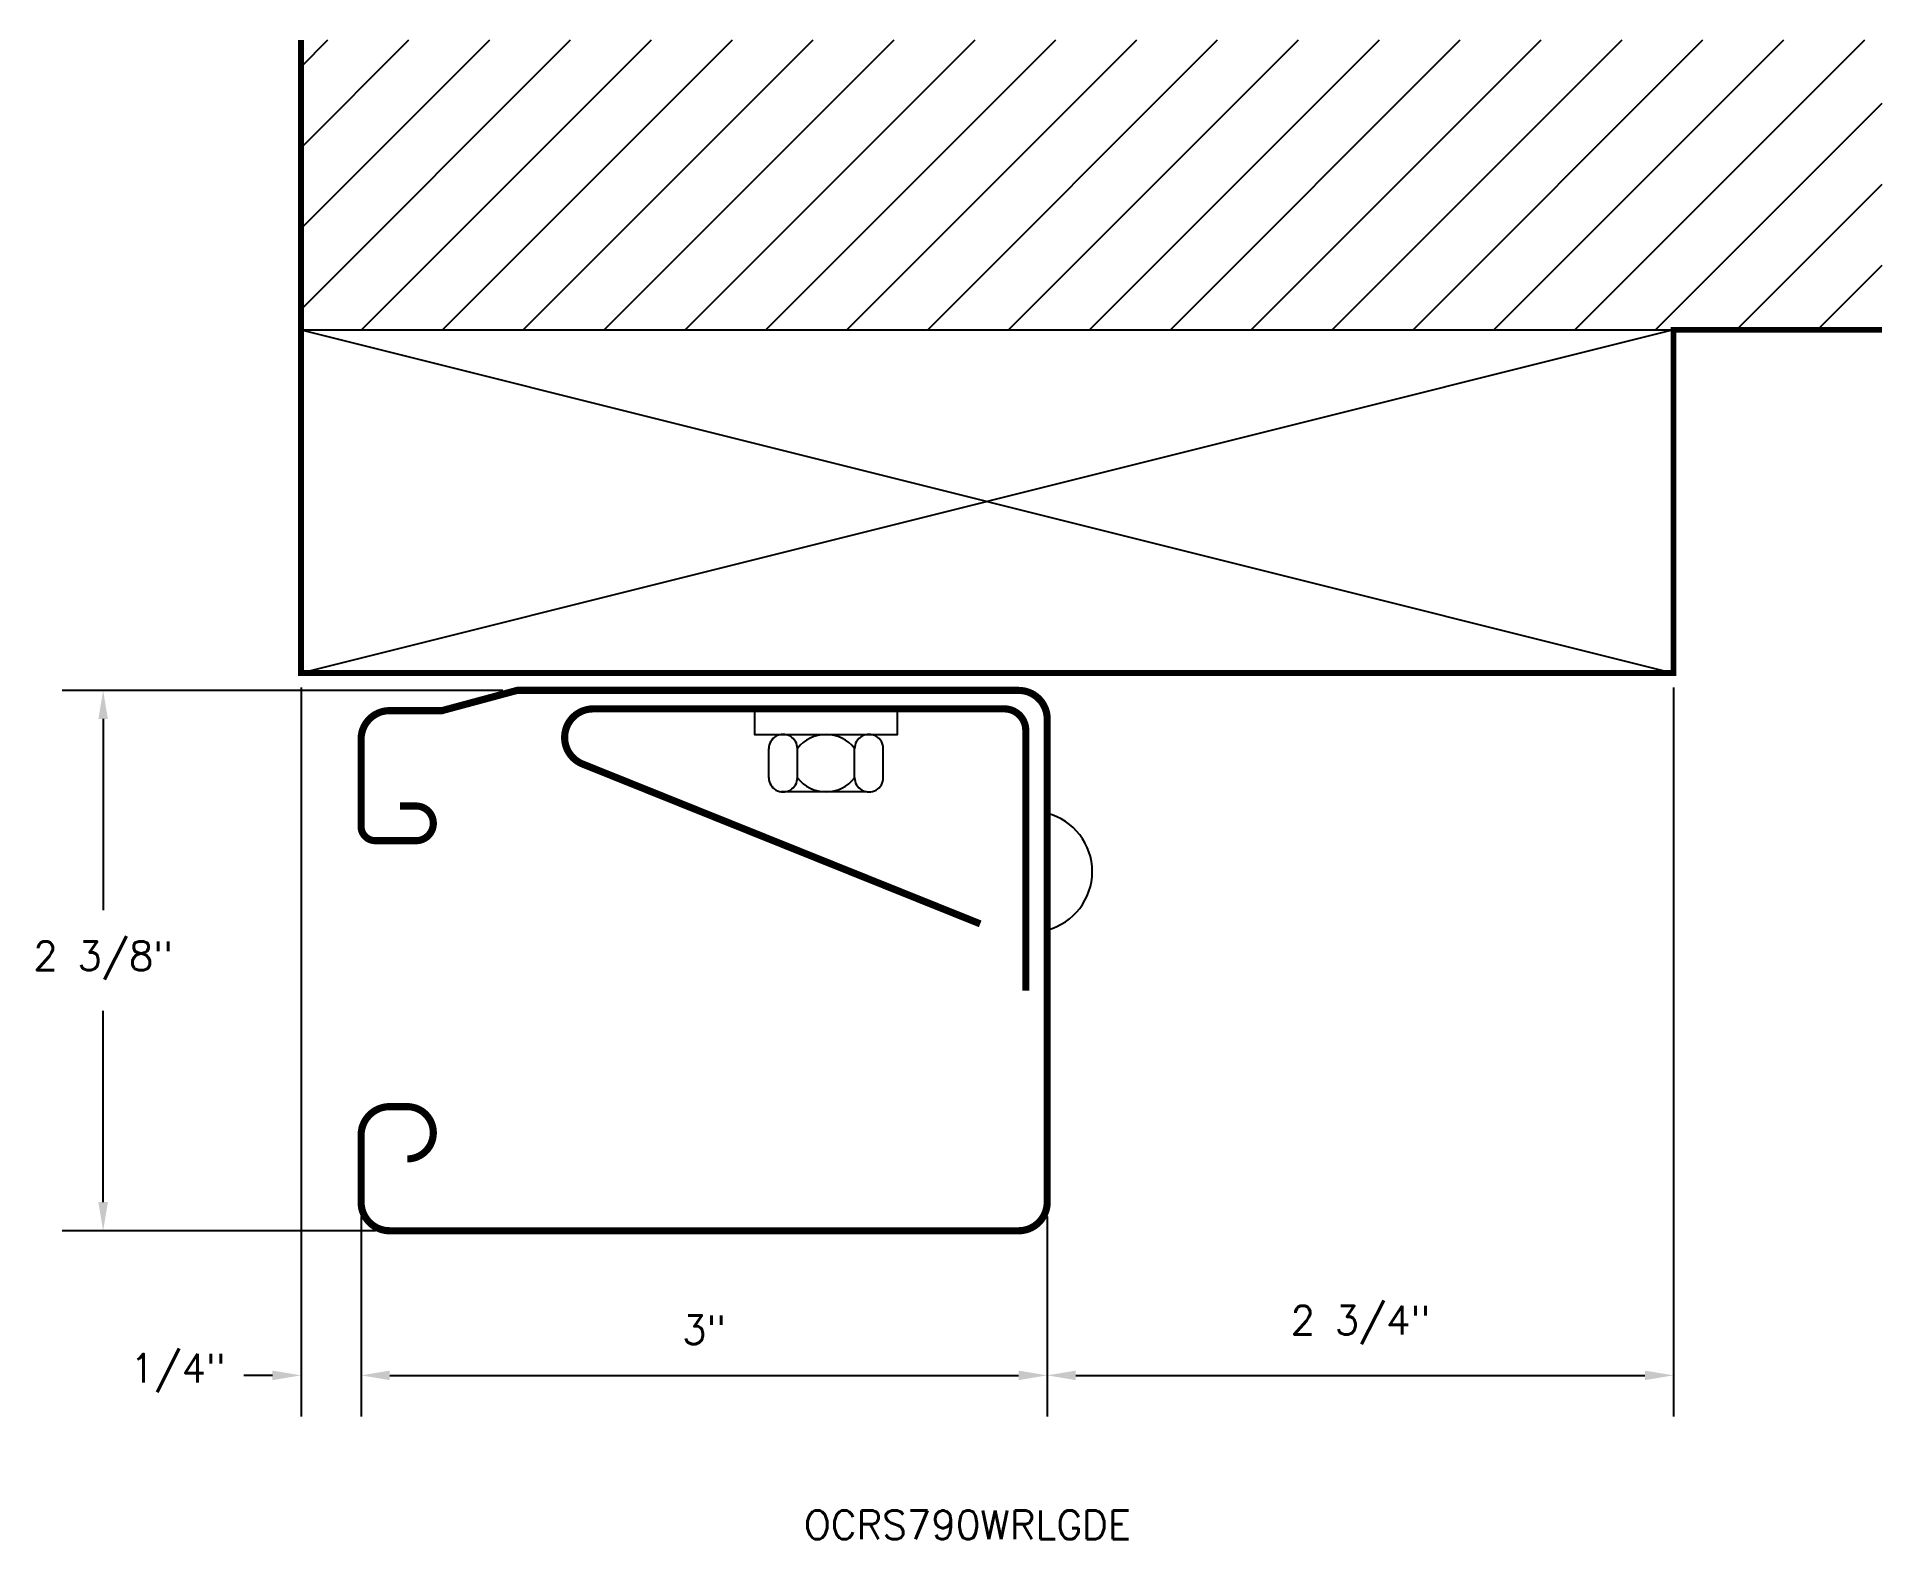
# Model space of a CAD drawing. Extents: x 0.04 to 8.12, y 0 to 6.56.
import ezdxf

# ---------------------------------------------------------------- set-up
doc = ezdxf.new("R2010")
doc.units = 0
doc.header["$LTSCALE"] = 0.5
doc.header["$MEASUREMENT"] = 0
doc.layers.get('DEFPOINTS').update_dxf_attribs({"linetype": 'CONTINUOUS'})
for name, color, linetype in [('R-ANNO-DIMS', 3, 'CONTINUOUS'), ('R-ANNO-TEXT', 6, 'CONTINUOUS'), ('R-SWTS-DET1', 1, 'CONTINUOUS'), ('R-SWTS-DET2', 4, 'CONTINUOUS'), ('R-SWTS-PAT1', 5, 'CONTINUOUS')]:
    doc.layers.add(name, color=color, linetype=linetype)
doc.styles.add('SWTSTEXT', font='romans.shx')
doc.dimstyles.new('SWTSARCH', dxfattribs={"dimtxt": 0.125, "dimasz": 0.125, "dimexe": 0.179688, "dimexo": 0.0625, "dimgap": 0.125, "dimtad": 1, "dimtih": 1, "dimtoh": 1, "dimdec": 4, "dimzin": 3, "dimtxsty": 'SWTSTEXT', "dimcen": 0.1875, "dimdle": 0.179688, "dimclrd": 256, "dimclre": 256, "dimclrt": 256, "dimazin": 3, "dimtfac": 1, "dimtdec": 4, "dimtofl": 0, "dimtmove": 0, "dimatfit": 3, "dimtolj": 1, "dimtzin": 3})

# ---------------------------------------------------------------- blocks, each defined once
blk = doc.blocks.new('*D0')
at = {"layer": 'DEFPOINTS', "color": 0}
for p in [(2.1431, 3.709, 0), (0.3333, 1.3473), (1.5859, 1.3473, 0)]:
    blk.add_point(p, dxfattribs=at)
at = {"layer": 'R-ANNO-DIMS'}
for p, q in [((2.0806, 3.709), (0.1536, 3.709)), ((0.3333, 3.584), (0.3333, 2.7484)), ((0.3333, 1.4723), (0.3333, 2.3079)), ((1.5234, 1.3473), (0.1536, 1.3473))]:
    blk.add_line(p, q, dxfattribs=at)
for points in [[(0.3125, 3.584), (0.3542, 3.584), (0.3333, 3.709)], [(0.3125, 1.4723), (0.3542, 1.4723), (0.3333, 1.3473)]]:
    blk.add_solid(points, dxfattribs=at)
at = {"layer": 'R-ANNO-DIMS', "insert": (0.3333, 2.5281), "char_height": 0.125, "attachment_point": 5, "style": 'SWTSTEXT'}
blk.add_mtext('\\A1;2 3/8"', dxfattribs=at)
blk = doc.blocks.new('*D1')
at = {"layer": 'DEFPOINTS', "color": 0}
for p in [(1.4609, 1.4723, 0), (4.4602, 1.4723, 0), (4.4602, 0.7153)]:
    blk.add_point(p, dxfattribs=at)
at = {"layer": 'R-ANNO-DIMS'}
for p, q in [((1.4609, 1.4098), (1.4609, 0.5357)), ((4.4602, 1.4098), (4.4602, 0.5357)), ((1.5859, 0.7153), (4.3352, 0.7153))]:
    blk.add_line(p, q, dxfattribs=at)
for points in [[(1.5859, 0.7362), (1.5859, 0.6945), (1.4609, 0.7153)], [(4.3352, 0.7362), (4.3352, 0.6945), (4.4602, 0.7153)]]:
    blk.add_solid(points, dxfattribs=at)
at = {"layer": 'R-ANNO-DIMS', "insert": (2.9606, 0.9148), "char_height": 0.125, "attachment_point": 5, "style": 'SWTSTEXT'}
blk.add_mtext('\\A1;3"', dxfattribs=at)
blk = doc.blocks.new('*D2')
at = {"layer": 'DEFPOINTS', "color": 0}
for p in [(1.1983, 3.7848, 0), (1.4609, 1.4723, 0), (1.1983, 0.7153)]:
    blk.add_point(p, dxfattribs=at)
at = {"layer": 'R-ANNO-DIMS'}
for p, q in [((1.1983, 3.7223), (1.1983, 0.5357)), ((1.4609, 1.4098), (1.4609, 0.5357)), ((1.0733, 0.7153), (0.9483, 0.7153)), ((1.5859, 0.7153), (1.7109, 0.7153))]:
    blk.add_line(p, q, dxfattribs=at)
for points in [[(1.0733, 0.7362), (1.0733, 0.6945), (1.1983, 0.7153)], [(1.5859, 0.7362), (1.5859, 0.6945), (1.4609, 0.7153)]]:
    blk.add_solid(points, dxfattribs=at)
at = {"layer": 'R-ANNO-DIMS', "insert": (0.6599, 0.7254), "char_height": 0.125, "attachment_point": 5, "style": 'SWTSTEXT'}
blk.add_mtext('\\A1;1/4"', dxfattribs=at)
blk = doc.blocks.new('*D3')
at = {"layer": 'DEFPOINTS', "color": 0}
for p in [(7.1983, 3.7848, 0), (4.4602, 1.4723, 0), (7.1983, 0.7153)]:
    blk.add_point(p, dxfattribs=at)
at = {"layer": 'R-ANNO-DIMS'}
for p, q in [((7.1983, 3.7223), (7.1983, 0.5357)), ((4.4602, 1.4098), (4.4602, 0.5357)), ((4.5852, 0.7153), (7.0733, 0.7153))]:
    blk.add_line(p, q, dxfattribs=at)
for points in [[(4.5852, 0.7362), (4.5852, 0.6945), (4.4602, 0.7153)], [(7.0733, 0.7362), (7.0733, 0.6945), (7.1983, 0.7153)]]:
    blk.add_solid(points, dxfattribs=at)
at = {"layer": 'R-ANNO-DIMS', "insert": (5.8293, 0.9356), "char_height": 0.125, "attachment_point": 5, "style": 'SWTSTEXT'}
blk.add_mtext('\\A1;2 3/4"', dxfattribs=at)

msp = doc.modelspace()

# ---------------------------------------------------------------- hatches: boundary and pattern name
at = {"layer": 'R-SWTS-PAT1'}
h = msp.add_hatch(dxfattribs=at)
h.set_pattern_fill('ANSI31', color=256, scale=2, style=0)
h.set_pattern_definition([(45, (-8.39333, -1.03606), (-0.1767767, 0.1767767), [])])
h.paths.add_polyline_path([(7.19828, 5.28479), (8.11007, 5.28479), (8.11007, 6.55217), (1.19828, 6.55217), (1.19828, 5.28479)])

# ---------------------------------------------------------------- linework, layer by layer
at = {"layer": 'R-SWTS-DET1'}
msp.add_line((1.19828, 5.28479, 0), (7.19828, 5.28479, 0), dxfattribs=at)
at = {"layer": 'R-SWTS-DET1', "const_width": 0.02527, "elevation": 0}
msp.add_lwpolyline([(1.19828, 6.55217), (1.19828, 3.78479), (7.19828, 3.78479), (7.19828, 5.28479), (8.11007, 5.28479)], dxfattribs=at)
at = {"layer": 'R-SWTS-DET1', "const_width": 0.03125, "elevation": 0}
for points in [[(1.66244, 1.66125, 1), (1.66244, 1.88984), (1.58591, 1.88984, 0.4142136), (1.46091, 1.76484), (1.46091, 1.47229, 0.4142136), (1.58591, 1.34729), (4.33524, 1.34729, 0.4142136), (4.46024, 1.47229), (4.46024, 3.58399, 0.4142136), (4.33524, 3.70899), (2.14309, 3.70899), (1.81463, 3.62056), (1.58591, 3.62056, 0.4142136), (1.46091, 3.49556), (1.46091, 3.11458, 0.4142136), (1.52341, 3.05208), (1.70094, 3.05208, 1), (1.70094, 3.20367), (1.63067, 3.20367)], [(4.36649, 2.39684), (4.36649, 3.53445, 0.4142136), (4.27274, 3.6282), (2.47571, 3.6282, 0.8251119), (2.4291, 3.38721), (4.16737, 2.68864)]]:
    msp.add_lwpolyline(points, format="xyb", dxfattribs=at)
at = {"layer": 'R-SWTS-DET2'}
for p, q in [((3.24332, 3.32668, 0), (3.24332, 3.4553, 0)), ((3.36832, 3.32668, 0), (3.36832, 3.4553, 0)), ((3.61832, 3.32668, 0), (3.61832, 3.4553, 0)), ((3.74332, 3.32668, 0), (3.74332, 3.4553, 0)), ((3.67018, 3.26599, 0), (3.29518, 3.26599, 0))]:
    msp.add_line(p, q, dxfattribs=at)
at = {"layer": 'R-SWTS-DET2', "elevation": 0}
msp.add_lwpolyline([(3.18082, 3.62637), (3.18082, 3.51599), (3.80582, 3.51599), (3.80582, 3.62637)], dxfattribs=at)
msp.add_lwpolyline([(4.46024, 2.66254, 0.7735181), (4.46024, 3.17147)], format="xyb", close=True, dxfattribs=at)
at = {"layer": 'R-SWTS-DET2'}
for centre, radius, start, end in [((3.30582, 3.45439, 0), 0.06251, 359.169502, 180.830498), ((3.49332, 3.35691, 0), 0.15908, 38.206478, 141.793522), ((3.68082, 3.45439, 0), 0.06251, 359.169502, 180.830498), ((3.30582, 3.32758, 0), 0.06251, 179.169502, 0.830498), ((3.49332, 3.42506, 0), 0.15908, 218.206478, 321.793522), ((3.68082, 3.32758, 0), 0.06251, 179.169502, 0.830498)]:
    msp.add_arc(centre, radius, start, end, dxfattribs=at)
at = {"layer": 'R-SWTS-PAT1'}
for p, q in [((1.19828, 5.28479, 0), (7.19828, 3.78479, 0)), ((7.19828, 5.28479, 0), (1.19828, 3.78479, 0))]:
    msp.add_line(p, q, dxfattribs=at)

# ---------------------------------------------------------------- texts
at = {"layer": 'R-ANNO-TEXT', "style": 'SWTSTEXT'}
msp.add_text('OCRS790WRLGDE', height=0.125, dxfattribs=at).set_placement((3.39659, 0, 0))

# ---------------------------------------------------------------- dimensions: what is measured, and where the dimension line sits
at = {"layer": 'R-ANNO-DIMS'}
dim = msp.add_linear_dim(base=(1.19828, 0.71535), p1=(1.46091, 1.47229, 0), p2=(1.19828, 3.78479, 0), dimstyle='SWTSARCH', dxfattribs=at)
dim.commit()
dim.dimension.update_dxf_attribs({"geometry": '*D2', "text_midpoint": (0.6599, 0.72544), "dimtype": 160})
for base, p1, p2, picture, middle in [((7.19828, 0.71535), (4.46024, 1.47229, 0), (7.19828, 3.78479, 0), '*D3', (5.82926, 0.93559)), ((4.46024, 0.71535), (1.46091, 1.47229, 0), (4.46024, 1.47229, 0), '*D1', (2.96058, 0.91475))]:
    dim = msp.add_linear_dim(base=base, p1=p1, p2=p2, dimstyle='SWTSARCH', dxfattribs=at)
    dim.commit()
    dim.dimension.update_dxf_attribs({"geometry": picture, "text_midpoint": middle})
dim = msp.add_linear_dim(base=(0.33333, 1.34729), p1=(2.14309, 3.70899, 0), p2=(1.58591, 1.34729, 0), angle=90, dimstyle='SWTSARCH', dxfattribs=at)
dim.commit()
dim.dimension.update_dxf_attribs({"geometry": '*D0', "text_midpoint": (0.33333, 2.52814)})

doc.saveas('drawing.dxf')
